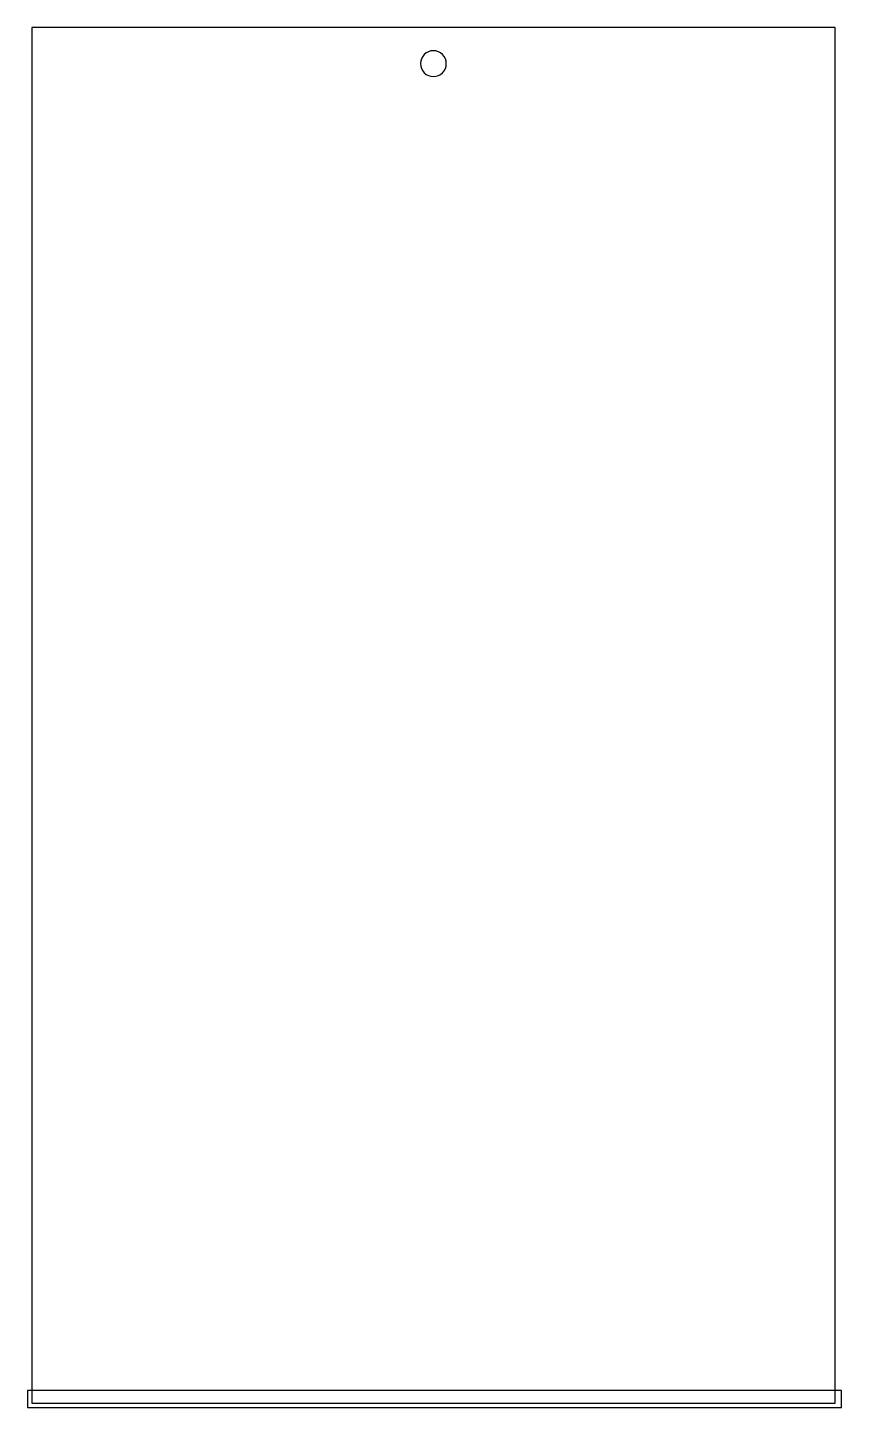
# Model space of a CAD drawing. Header units: millimetres. Extents: x 1 to 25, y 1 to 41.7.
import ezdxf

# ---------------------------------------------------------------- set-up
doc = ezdxf.new("R2010")
doc.units = ezdxf.units.MM
doc.header["$MEASUREMENT"] = 0

msp = doc.modelspace()

# ---------------------------------------------------------------- linework, layer by layer
at = {"flags": 128}
for points in [[(1.125, 1.125), (24.8125, 1.125), (24.8125, 41.6875), (1.125, 41.6875), (1.125, 1.125)], [(1, 1), (25, 1), (25, 1.5), (1, 1.5), (1, 1)]]:
    msp.add_lwpolyline(points, dxfattribs=at)
msp.add_lwpolyline([(12.96875, 41.005, 0.414214), (12.58875, 40.625, 0.414214), (12.96875, 40.245, 0.414214), (13.34875, 40.625, 0.414214), (12.96875, 41.005)], format="xyb", dxfattribs=at)

doc.saveas('drawing.dxf')
